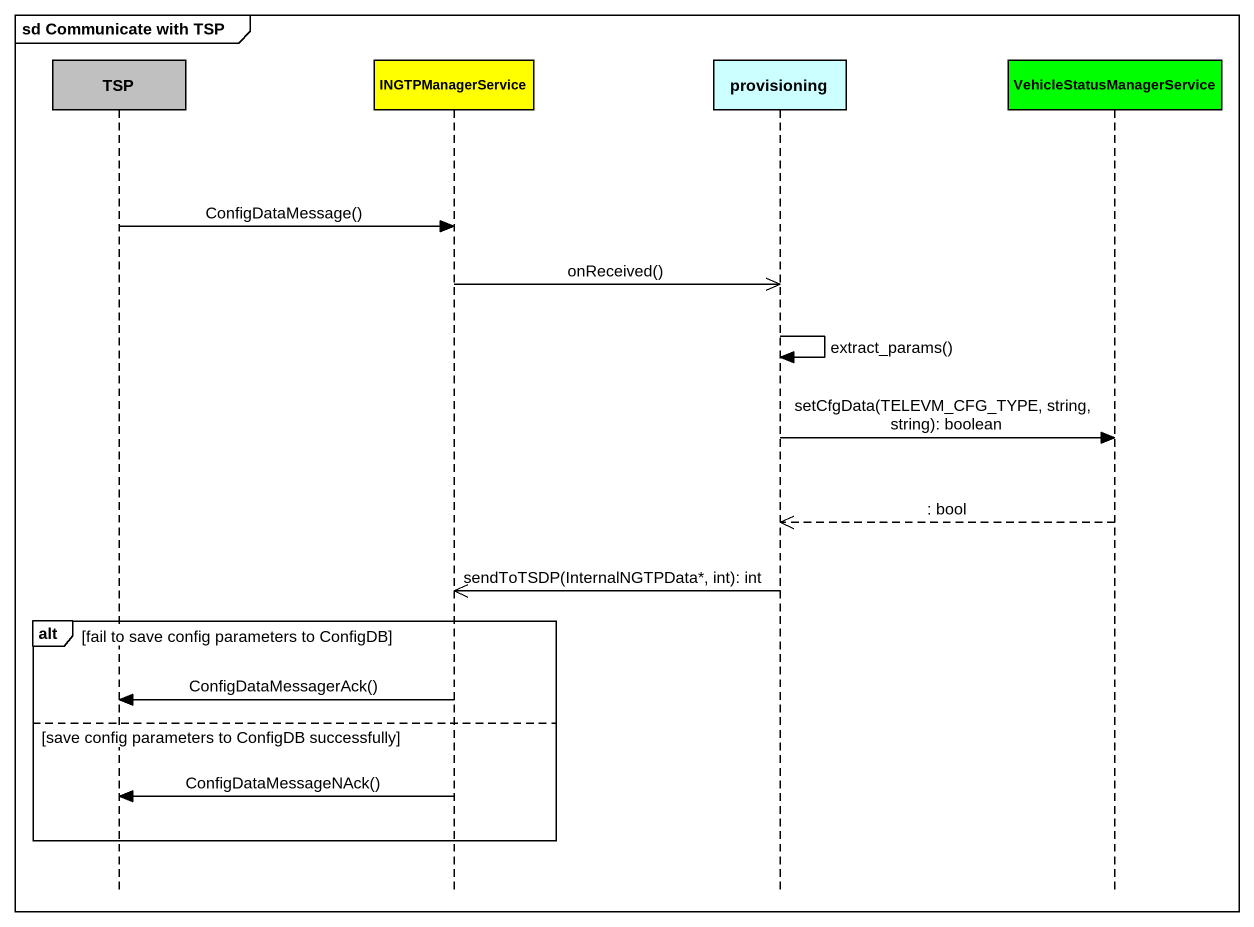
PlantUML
@startuml
mainframe sd Communicate with TSP
hide footbox
participant TSP #C0C0C0
participant INGTPManagerService #FFFF00
participant provisioning #CCFFFF
participant VehicleStatusManagerService #00FF00

TSP -> INGTPManagerService : ConfigDataMessage()
INGTPManagerService ->> provisioning : onReceived()
provisioning -> provisioning : extract_params()
provisioning -> VehicleStatusManagerService : setCfgData(TELEVM_CFG_TYPE, string, string): boolean
VehicleStatusManagerService -->> provisioning : : bool
provisioning ->> INGTPManagerService : sendToTSDP(InternalNGTPData*, int): int
alt fail to save config parameters to ConfigDB
  INGTPManagerService -> TSP : ConfigDataMessagerAck()
else save config parameters to ConfigDB successfully
  INGTPManagerService -> TSP : ConfigDataMessageNAck()
end
@enduml
